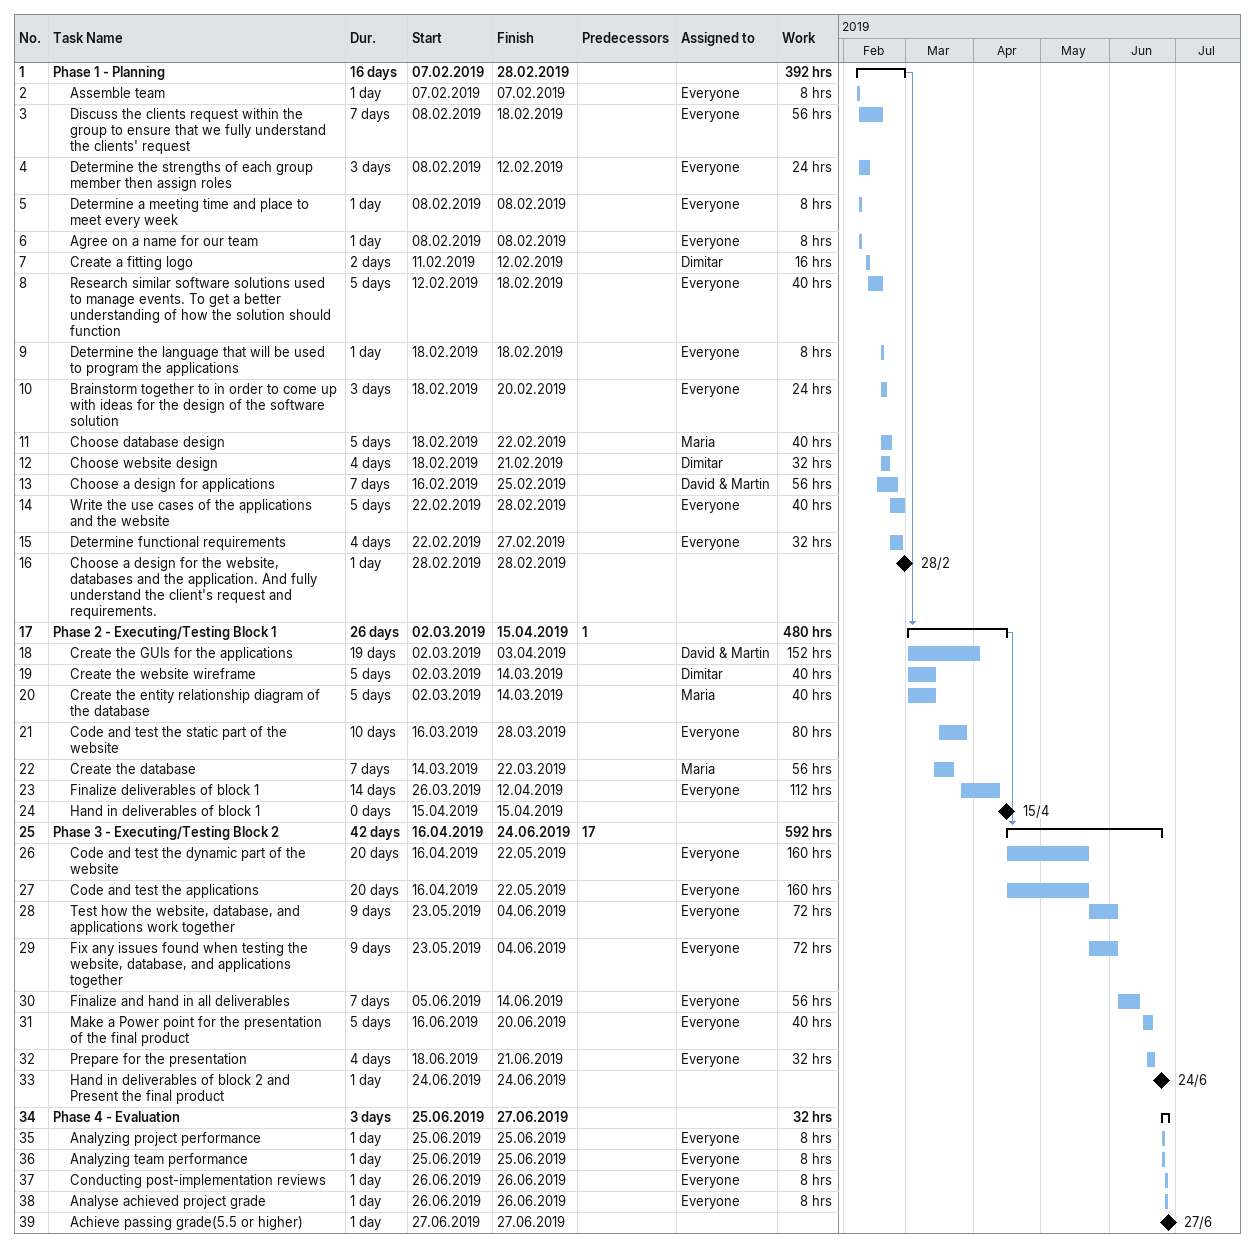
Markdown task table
| ID | Level | Task | Duration | Start | Finish | Predecessors | Resources | Work (h) |
|---|---|---|---|---|---|---|---|---|
| 1 | 1 | **Phase 1 - Planning** | 16d | 2019-02-07 | 2019-02-28 |  |  | 392 |
| 2 | 2 | Assemble team | 1d | 2019-02-07 | 2019-02-07 |  | Everyone | 8 |
| 3 | 2 | Discuss the clients request within the group to ensure that we fully understand the clients' request | 7d | 2019-02-08 | 2019-02-18 |  | Everyone | 56 |
| 4 | 2 | Determine the strengths of each group member then assign roles | 3d | 2019-02-08 | 2019-02-12 |  | Everyone | 24 |
| 5 | 2 | Determine a meeting time and place to meet every week | 1d | 2019-02-08 | 2019-02-08 |  | Everyone | 8 |
| 6 | 2 | Agree on a name for our team | 1d | 2019-02-08 | 2019-02-08 |  | Everyone | 8 |
| 7 | 2 | Create a fitting logo | 2d | 2019-02-11 | 2019-02-12 |  | Dimitar | 16 |
| 8 | 2 | Research similar software solutions used to manage events. To get a better understanding of how the solution should function | 5d | 2019-02-12 | 2019-02-18 |  | Everyone | 40 |
| 9 | 2 | Determine the language that will be used to program the applications | 1d | 2019-02-18 | 2019-02-18 |  | Everyone | 8 |
| 10 | 2 | Brainstorm together to in order to come up with ideas for the design of the software solution | 3d | 2019-02-18 | 2019-02-20 |  | Everyone | 24 |
| 11 | 2 | Choose database design | 5d | 2019-02-18 | 2019-02-22 |  | Maria | 40 |
| 12 | 2 | Choose website design | 4d | 2019-02-18 | 2019-02-21 |  | Dimitar | 32 |
| 13 | 2 | Choose a design for applications | 7d | 2019-02-16 | 2019-02-25 |  | David & Martin | 56 |
| 14 | 2 | Write the use cases of the applications and the website | 5d | 2019-02-22 | 2019-02-28 |  | Everyone | 40 |
| 15 | 2 | Determine functional requirements | 4d | 2019-02-22 | 2019-02-27 |  | Everyone | 32 |
| 16 | 2 | Choose a design for the website, databases and the application. And fully understand the client's request and requirements. | 1d | 2019-02-28 | 2019-02-28 |  |  |  |
| 17 | 1 | **Phase 2 - Executing/Testing Block 1** | 26d | 2019-03-02 | 2019-04-15 | 1 |  | 480 |
| 18 | 2 | Create the GUIs for the applications | 19d | 2019-03-02 | 2019-04-03 |  | David & Martin | 152 |
| 19 | 2 | Create the website wireframe | 5d | 2019-03-02 | 2019-03-14 |  | Dimitar | 40 |
| 20 | 2 | Create the entity relationship diagram of the database | 5d | 2019-03-02 | 2019-03-14 |  | Maria | 40 |
| 21 | 2 | Code and test the static part of the website | 10d | 2019-03-16 | 2019-03-28 |  | Everyone | 80 |
| 22 | 2 | Create the database | 7d | 2019-03-14 | 2019-03-22 |  | Maria | 56 |
| 23 | 2 | Finalize deliverables of block 1 | 14d | 2019-03-26 | 2019-04-12 |  | Everyone | 112 |
| 24 | 2 | Hand in deliverables of block 1 | 0d | 2019-04-15 | 2019-04-15 |  |  |  |
| 25 | 1 | **Phase 3 - Executing/Testing Block 2** | 42d | 2019-04-16 | 2019-06-24 | 17 |  | 592 |
| 26 | 2 | Code and test the dynamic part of the website | 20d | 2019-04-16 | 2019-05-22 |  | Everyone | 160 |
| 27 | 2 | Code and test the applications | 20d | 2019-04-16 | 2019-05-22 |  | Everyone | 160 |
| 28 | 2 | Test how the website, database, and applications work together | 9d | 2019-05-23 | 2019-06-04 |  | Everyone | 72 |
| 29 | 2 | Fix any issues found when testing the website, database, and applications together | 9d | 2019-05-23 | 2019-06-04 |  | Everyone | 72 |
| 30 | 2 | Finalize and hand in all deliverables | 7d | 2019-06-05 | 2019-06-14 |  | Everyone | 56 |
| 31 | 2 | Make a Power point for the presentation of the final product | 5d | 2019-06-16 | 2019-06-20 |  | Everyone | 40 |
| 32 | 2 | Prepare for the presentation | 4d | 2019-06-18 | 2019-06-21 |  | Everyone | 32 |
| 33 | 2 | Hand in deliverables of block 2 and Present the final product | 1d | 2019-06-24 | 2019-06-24 |  |  |  |
| 34 | 1 | **Phase 4 - Evaluation** | 3d | 2019-06-25 | 2019-06-27 |  |  | 32 |
| 35 | 2 | Analyzing project performance | 1d | 2019-06-25 | 2019-06-25 |  | Everyone | 8 |
| 36 | 2 | Analyzing team performance | 1d | 2019-06-25 | 2019-06-25 |  | Everyone | 8 |
| 37 | 2 | Conducting post-implementation reviews | 1d | 2019-06-26 | 2019-06-26 |  | Everyone | 8 |
| 38 | 2 | Analyse achieved project grade | 1d | 2019-06-26 | 2019-06-26 |  | Everyone | 8 |
| 39 | 2 | Achieve passing grade(5.5 or higher) | 1d | 2019-06-27 | 2019-06-27 |  |  |  |
